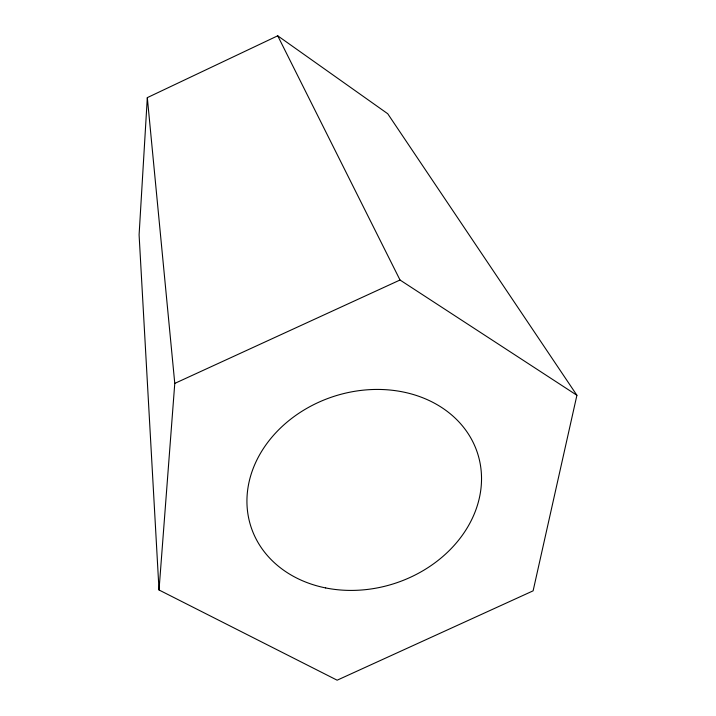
<?xml version="1.0" encoding="UTF-8"?>
<svg xmlns="http://www.w3.org/2000/svg" width="716" height="716" viewBox="0 0 716 716"><rect width="100%" height="100%" fill="white"/><g stroke="black" fill="none" stroke-linecap="round" stroke-linejoin="round"><path stroke-width="1.07" d="M147.317 97.636L139.092 234.83L159.024 589.984L337.147 680.2L533.116 590.834L576.908 395.277L387.732 113.737L277.719 35.8L147.317 97.636L174.776 383.4L159.024 589.984M174.776 383.4L400.02 280.01L576.908 395.277M277.719 35.8L400.02 280.01M325.664 587.934A119.107 98.352 -17.9 0 0 479.452 460.155A119.107 98.352 -17.9 0 0 287.564 421.697A119.107 98.352 -17.9 0 0 325.664 587.934"/></g></svg>
